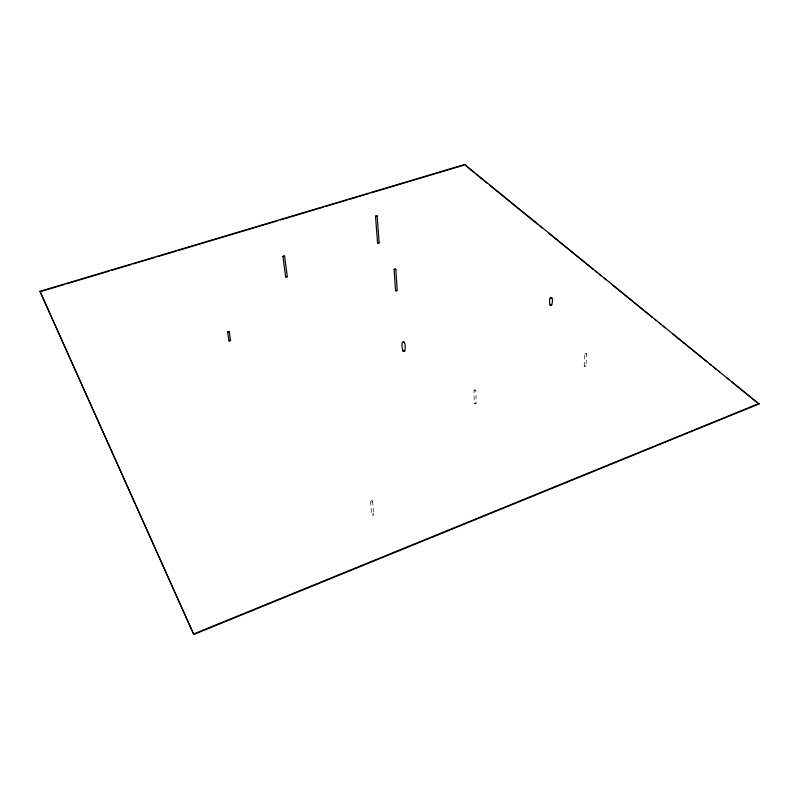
<?xml version="1.0" encoding="UTF-8"?>
<svg xmlns="http://www.w3.org/2000/svg" width="799" height="799" viewBox="0 0 799 799"><rect width="100%" height="100%" fill="white"/><g stroke="black" fill="none" stroke-linecap="round" stroke-linejoin="round"><path stroke-width="0.6" stroke-dasharray="4 3" d="M474.017 390.391L474.816 389.712L475.894 390.321L476.154 403.455L475.255 404.024L474.296 403.515L474.017 390.391L474.986 390.891L475.894 390.321M474.296 403.515L475.085 402.836L476.154 403.455M584.159 366.162L584.788 353.577L585.787 353.108L586.636 353.677L585.997 366.262C583.999 368.189 583.959 364.234 585.997 366.262M586.636 353.677L585.827 354.207L584.788 353.577M370.516 501.492L371.775 514.626M372.584 501.213L373.822 514.356M372.174 515.145A1.029 0.739 -5.5 0 0 373.822 514.576A1.029 0.739 -5.5 0 0 372.404 513.857A1.029 0.739 -5.5 0 0 372.174 515.145M370.926 502.012A1.039 0.739 -5.5 0 0 372.584 501.432A1.039 0.739 -5.5 0 0 371.155 500.723A1.039 0.739 -5.5 0 0 370.926 502.012"/><path stroke-width="1.2" d="M549.972 304.858C547.705 294.661 554.686 295.48 551.66 305.088C551.3 305.747 549.452 305.358 550.181 304.589M287.3 276.704L285.652 276.903L282.916 256.429L283.735 255.9L284.574 256.229L287.3 276.704L285.652 276.903M284.574 256.229L282.916 256.429M402.996 351.001C399.25 338.806 407.021 338.696 404.773 350.941C404.564 351.74 402.636 351.6 403.105 350.681M395.535 290.716L394.097 269.483L394.876 268.923L395.795 269.263L397.223 290.646L395.885 291.046L396.004 290.227M230.791 340.624L229.093 340.983L227.505 331.945L228.075 331.415L229.243 331.725L230.452 340.284M229.243 331.725L228.514 332.344L227.505 331.945M377.567 242.946L379.165 242.756L377.567 242.946L375.51 216.169L376.269 215.68L377.138 215.97L379.165 242.756M758.97 403.974L464.618 164.514L39.95 291.315L193.728 634.486L758.97 403.974L731.854 381.952M551.899 298.047L551.1 298.516L550.151 297.967M229.063 340.843L229.633 340.304M404.224 342.342L402.426 342.411M193.728 634.486L193.608 633.977L759.05 403.465M41.268 291.395L63.99 284.614M66.387 283.895L109.443 271.041M111.83 270.322L130.966 264.609M133.353 263.89L154.886 257.458M157.273 256.749L176.409 251.036M178.796 250.317L278.062 220.664M280.449 219.955L323.505 207.091M325.902 206.372L347.425 199.95M349.812 199.231L368.948 193.518M371.345 192.799L463.43 165.293M403.805 350.381L404.773 350.941M550.93 304.439L551.7 304.938M474.306 172.794L464.618 164.514M476.244 174.372L483.025 179.875M484.953 181.443L486.891 183.021M489.797 185.378L538.206 224.699M540.144 226.267L542.082 227.835M548.863 233.348L593.397 269.513M595.335 271.081L597.272 272.659M599.21 274.227L601.148 275.805M604.054 278.162L605.982 279.73M612.763 285.243L652.463 317.473M654.401 319.051L656.339 320.619M659.235 322.986L661.173 324.554M663.11 326.122L665.048 327.7M672.798 333.992L707.654 362.297M709.592 363.865L711.519 365.443M713.457 367.011L716.363 369.368M718.301 370.946L720.239 372.514M727.02 378.017L728.948 379.595M375.56 216.289L377.138 215.97M39.95 291.315L193.608 633.977M394.097 269.483L395.795 269.263"/></g></svg>
